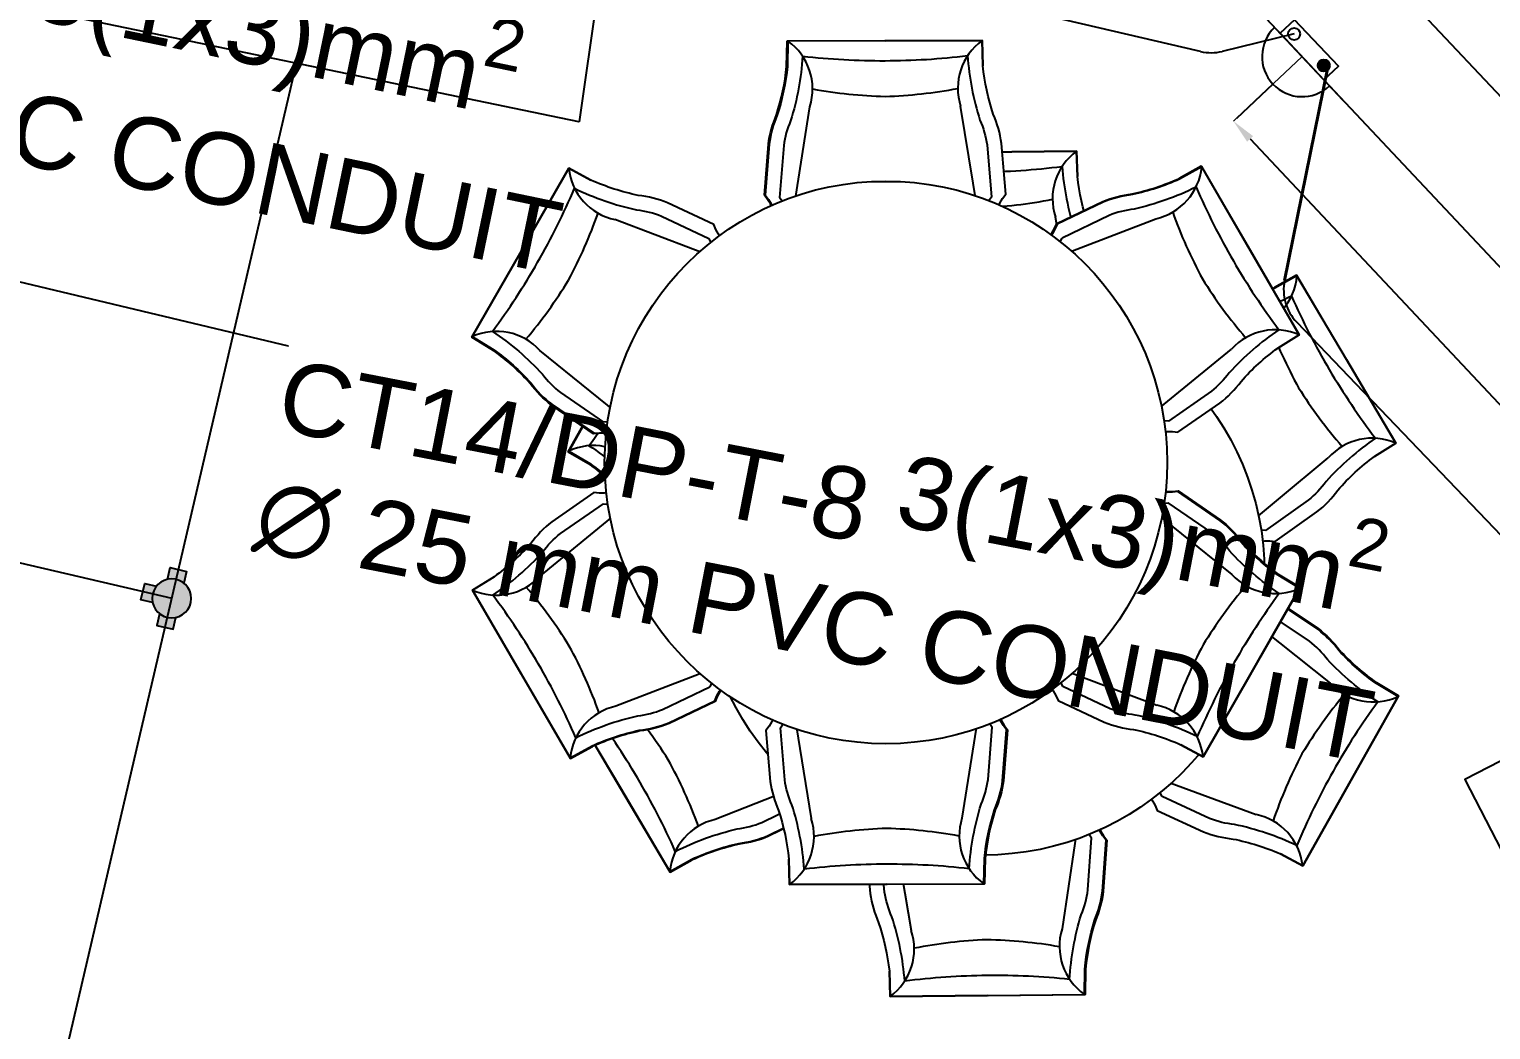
# Model space of a CAD drawing. Extents: x -678889171 to 586587, y -792238163 to 335485.
# Drawn here: x 79168 to 82286, y 22883 to 25017 of the extents above; entities that cross this region are included whole.
import ezdxf
from ezdxf import colors
from ezdxf.entities.mleader import LeaderData, LeaderLine
from ezdxf.math import Vec2, Vec3

# ---------------------------------------------------------------- set-up
doc = ezdxf.new("R2010")
doc.units = 0
doc.header["$MEASUREMENT"] = 0
doc.set_wipeout_variables(frame=1)
doc.layers.get('0').update_dxf_attribs({"color": 8})
doc.layers.get('Defpoints').update_dxf_attribs({"color": 252})
for name, color, linetype in [('1', 8, 'Continuous'), ('9TH-FURN$0$A-SITE-PATT', 252, 'Continuous'), ('9TH-FURN$0$XR-A-TYP-7-8-9-10$0$TYPICAL TYPES$0$I-FURN', 252, 'Continuous'), ('9TH-FURN$0$XR-A-TYP-7-8-9-10$0$TYPICAL TYPES$0$I-FURN-CHAR', 252, 'Continuous'), ('9TH-FURN$0$XR-A-TYP-7-8-9-10$0$TYPICAL TYPES$0$I-WIPEOUT', 252, 'Continuous'), ('E-POW-BLOCK', 4, 'Continuous'), ('E-TEXT', 3, 'Continuous'), ('loop line emped', 1, 'Continuous'), ('powr wire', 4, 'Continuous'), ('UPS.WIRE', 5, 'Continuous'), ('XR-A-7TH8TH$0$XR-A-TYP-7-8-9-10$0$A-WALL', 252, 'Continuous'), ('XR-A-9TH-FLOOR$0$A-WALL', 252, 'Continuous'), ('XR-A-TYP.furn$0$2ND-FURN$0$XREF1$0$I-FURN', 252, 'Continuous'), ('XR-A-TYP.furn$0$2ND-FURN$0$XREF1$0$I-FURN-CHAR', 252, 'Continuous'), ('XR-A-TYP.furn$0$2ND-FURN$0$XREF1$0$I-WIPEOUT', 252, 'Continuous')]:
    doc.layers.add(name, color=color, linetype=linetype)
doc.styles.get("Standard").update_dxf_attribs({"font": 'arial.ttf'})
doc.styles.add('Work$0$E-M.MODUL', font='romans.shx', dxfattribs={"width": 0.8})
doc.dimstyles.new('Work$0$S-DIM', dxfattribs={"dimscale": 500, "dimtxt": 0.2065, "dimasz": 0.104, "dimexe": 0, "dimexo": 0, "dimgap": 0, "dimtad": 0, "dimdec": 0, "dimzin": 0, "dimdsep": 46, "dimtxsty": 'Work$0$E-M.MODUL', "dimcen": 0.25, "dimclrd": 5, "dimclre": 5, "dimclrt": 1, "dimadec": 0, "dimazin": 0, "dimtfac": 1, "dimtdec": 0, "dimtofl": 0, "dimtmove": 0, "dimatfit": 3, "dimfxl": 1, "dimtolj": 1, "dimtzin": 0, "dimlwe": 13, "dimarcsym": 0})

# ---------------------------------------------------------------- blocks, each defined once
blk = doc.blocks.new('SO1')
at = {"layer": 'E-POW-BLOCK'}
h = blk.add_hatch(color=3, dxfattribs=at)
h.dxf.hatch_style = 1
edge = h.paths.add_edge_path()
edge.add_arc((-0.1064295025979398, -0.04814632734824666), 0.03025259035537483, 0, 360)
at = {"layer": 'E-POW-BLOCK', "color": 3}
for p, q in [((1.42e-14, 0.2000001000000597), (0, 0.4500002250000599)), ((-0.3000001499999971, 7.11e-14), (0.3000001499999971, 1.42e-14))]:
    blk.add_line(p, q, dxfattribs=at)
blk.add_lwpolyline([(0.1593095883453804, 4.265338082731773e-14), (-0.1593095883453804, 4.265338082731773e-14), (-0.1593095883453804, -0.09876317676643645), (0.1593095883453804, -0.09876317676643645)], close=True, dxfattribs=at)
for centre in [(-0.1064295025979398, -0.04814632734824666), (0.1096454942411166, -0.04814632734824666)]:
    blk.add_circle(centre, 0.03025259035537483, dxfattribs=at)
blk.add_arc((0, 1.42e-14), 0.2000001000000001, 0, 179.9999999999979, dxfattribs=at)
blk = doc.blocks.new('*D3000')
at = {"layer": 'Defpoints', "color": 0, "transparency": 16777216}
for p in [(81883.61466770478, 24958.37122408592), (83424.4714491927, 23318.77969600867), (83277.96734185974, 23181.09793598851)]:
    blk.add_point(p, dxfattribs=at)
at = {"layer": 'loop line emped', "color": 5, "lineweight": 13, "transparency": 16777216}
for p, q in [((81883.61466770478, 24958.37122408592), (81737.11056037182, 24820.68946406575)), ((83424.4714491927, 23318.77969600867), (83277.96734185974, 23181.09793598851))]:
    blk.add_line(p, q, dxfattribs=at)
at = {"layer": 'loop line emped', "color": 5, "lineweight": -2, "transparency": 16777216}
for p, q in [((81772.72147265509, 24782.79668208352), (82407.87405173836, 24106.94490908766)), ((83242.35642957647, 23218.99071797074), (82607.2038504932, 23894.84249096661))]:
    blk.add_line(p, q, dxfattribs=at)
at = {"layer": 'loop line emped', "color": 5, "transparency": 16777216}
for points in [[(81779.0369363188, 24788.73183413074), (81766.40600899138, 24776.8615300363), (81737.11056037182, 24820.68946406575)], [(83248.67189324017, 23224.92587001796), (83236.04096591276, 23213.05556592352), (83277.96734185974, 23181.09793598851)]]:
    blk.add_solid(points, dxfattribs=at)
at = {"layer": 'loop line emped', "color": 1, "transparency": 16777216, "insert": (82507.53895111577, 24000.89370002712), "char_height": 103.25, "attachment_point": 5, "rotation": 313.221864518269, "style": 'Work$0$E-M.MODUL'}
blk.add_mtext('\\A1;2250', dxfattribs=at)
blk = doc.blocks.new('*U2935')
h = blk.add_hatch(color=256)
h.dxf.hatch_style = 1
h.set_gradient(color1=(255, 255, 255), tint=1, name='INVCYLINDER')
h.paths.add_polyline_path([(-30.63841070507408, 46.07581739886768), (-2.089476490444362, 55.29310307355227), (4.558594915166536, 34.70186180018892, 0.2251482265544138), (-23.9903392994632, 25.48457612550433)])
h = blk.add_hatch(color=256)
h.dxf.hatch_style = 1
h.set_gradient(color1=(255, 255, 255), tint=1, name='INVCYLINDER')
h.paths.add_polyline_path([(33.30708991706802, 10.7534999537987, 1), (-33.30708991706802, -10.7534999537987, 1)])
h = blk.add_hatch(color=256)
h.dxf.hatch_style = 1
h.set_gradient(color1=(255, 255, 255), rotation=90.00000000000003, tint=1, name='INVCYLINDER')
h.paths.add_polyline_path([(-46.07581739886768, -30.63841070507408), (-25.48457612550606, -23.99033929946376, -0.111182522377726), (-33.30708991706802, -10.7534999537987, -0.111182522377726), (-34.70186180019066, 4.558594915165977), (-55.29310307355227, -2.089476490444362)])
h = blk.add_hatch(color=256)
h.dxf.hatch_style = 1
h.set_gradient(color1=(255, 255, 255), tint=1, name='INVCYLINDER')
h.paths.add_polyline_path([(2.089476490444362, -55.29310307355227), (30.63841070507408, -46.07581739886768), (23.9903392994632, -25.48457612550433, -0.2251482265544138), (-4.558594915166536, -34.70186180018892)])
h = blk.add_hatch(color=256)
h.dxf.hatch_style = 1
h.set_gradient(color1=(255, 255, 255), tint=1, name='INVCYLINDER')
h.paths.add_polyline_path([(2.089476490444362, -55.29310307355227), (30.63841070507408, -46.07581739886768), (23.9903392994632, -25.48457612550433, -0.2251482265544138), (-4.558594915166536, -34.70186180018892)])
for points in [[(-23.9903392994632, 25.48457612550433), (-30.63841070507408, 46.07581739886768), (-2.089476490444362, 55.29310307355227), (4.558594915166536, 34.70186180018892)], [(-34.70186180018719, 4.558594915167093), (-55.29310307355227, -2.089476490444362), (-46.07581739886768, -30.63841070507408), (-25.48457612550259, -23.99033929946263)], [(-4.558594915166536, -34.70186180018892), (2.089476490444362, -55.29310307355227), (30.63841070507408, -46.07581739886768), (23.9903392994632, -25.48457612550433)]]:
    blk.add_lwpolyline(points)
blk.add_circle((0, 0), 35.00000000000001)
blk = doc.blocks.new('9TH-FURN$0$XR-A-TYP-7-8-9-10$0$TYPICAL TYPES$0$A$C34E7157F')
blk.add_wipeout([(-205.79693687177982, 13.50405373497233), (-224.55581129353357, 21.550164534654982), (-231.687412327373, 39.394529179237), (-231.19179121615176, 48.9758313614156), (-230.2808380475428, 65.27204484918047), (-232.31429900197602, 99.03655853512373), (-235.20910897995591, 110.2589613737481), (-252.4620159829868, 144.67392966808347), (-256.6554553239548, 150.11074604225922), (-253.1225102264984, 193.36303547343465), (-249.03050638284472, 243.4596346891825), (-247.8006159807446, 258.5166407204342), (-240.54653864932123, 292.88172329505096), (-230.370184306377, 320.8762362791326), (-224.44956378395213, 340.45523851121106), (-216.67927809445885, 372.0394217457954), (-213.304572969399, 389.4462669138044), (-208.4183273230528, 424.35451662626144), (-208.05766877775216, 439.3579121918506), (-207.12380355789603, 478.2067055480129), (1.1112847039956004e-12, 478.2067055480129), (207.12380355791063, 478.2067055480129), (208.31400807380365, 428.6941974188587), (215.2614814396309, 378.96071459148357), (227.43799568748227, 330.2158257827871), (241.28138066312607, 290.3102476186723), (243.29931091868085, 282.5772316762685), (247.80061598075923, 258.5166407204342), (249.89890226825534, 232.82824667158798), (253.9909061119091, 182.73164745584103), (256.6554553239548, 150.11074604225922), (246.59201730705334, 135.77186785087707), (235.20910897851158, 110.25896137292699), (230.63188546124317, 88.50693015979033), (230.28083804475622, 65.2720448485399), (231.6652216716881, 38.322819877164875), (224.55581129354817, 21.550164534656346), (205.7969368843557, 13.50405373601592), (195.21696568748973, 12.14600473689228), (145.25021983291927, 6.712441152251188), (95.13553412717563, 2.87609117623623), (44.923951240994434, 0.6408621973867525), (-5.33338746344809, 0.009030834948305255), (-55.58529402088875, 0.9812406203204205), (-105.78058599877492, 3.5565013409670883), (-155.86813862747462, 7.732190049480096)]).dxf.layer = '9TH-FURN$0$XR-A-TYP-7-8-9-10$0$TYPICAL TYPES$0$I-WIPEOUT'
for p, q in [((-204.4402448457258, 65.75077354536734), (-160.810069896339, 338.0922883567159)), ((204.4402448457258, 65.75077354536734), (160.810069896339, 338.0922883567159))]:
    blk.add_line(p, q)
for points in [[(-205.7969368717895, 13.50405373497233, 0.03277392954578988), (0, 0, 0.03277392954420455), (205.7969368843478, 13.50405373601552, 0.4289228992613923), (231.6551097877236, 40.68743782460706), (230.2808380448405, 65.272044847075, -0.1946997676659734), (256.6554553239548, 150.1107460422591), (247.8006159807555, 258.5166407204342, 0.07042959467157074), (230.37018430639, 320.8762362791326, -0.05247434942192868), (208.4183273230592, 424.3545166262611), (207.1238035579008, 478.2067055480129), (0, 478.2067055480129), (-207.1238035579008, 478.2067055480129), (-208.4183273230592, 424.3545166262611, -0.05247434942192868), (-230.37018430639, 320.8762362791326, 0.07042959467157074), (-247.8006159807555, 258.5166407204342), (-256.6554553239548, 150.1107460422591, -0.1946997676682859), (-230.2808380475471, 65.27204484918047), (-231.6551097877236, 40.68743782460706, 0.4289228992613923), (-205.7969368843478, 13.50405373601552)], [(-175.974576163193, 446.1108341003419, -0.05986536629552523), (-201.9161485730583, 308.4013043813898, 0.06899708767580696), (-216.8488621047727, 255.5592010332775), (-225.8565488925669, 144.4189896864514)], [(175.974576163193, 446.1108341003419, 0.05986536629552523), (201.9161485730583, 308.4013043813898, -0.06899708767580696), (216.8488621047727, 255.5592010332775), (225.8565488925669, 144.4189896864514)]]:
    blk.add_lwpolyline(points, format="xyb")
for points in [[(0, 478.2067055480129), (-207.1238035579008, 478.2067055480129), (-208.4183273230592, 424.3545166262611)], [(0, 478.2067055480129), (207.1238035579008, 478.2067055480129), (208.4183273230592, 424.3545166262611)], [(-216.8488621047727, 255.5592010332775), (-225.8565488925669, 144.4189896864514)], [(-216.8488621047727, 255.5592010332775), (-225.8565488925669, 144.4189896864514)], [(216.8488621047727, 255.5592010332775), (225.8565488925669, 144.4189896864514)], [(216.8488621047727, 255.5592010332775), (225.8565488925669, 144.4189896864514)]]:
    blk.add_lwpolyline(points)
for centre, radius, start, end in [((-280.6214150413143, 376.2011089450907), 125.7260539112138, 342.3555086732503, 54.22629644407665), ((280.6214150413143, 376.2011089450907), 125.7260539112138, 125.7737035567673, 197.644491326725), ((0, 1956.483570358241), 1520.589640201126, 263.3543916667844, 270), ((0, 1956.483570358241), 1520.589640201126, 270, 276.6456083332186), ((28.88103989844967, 1366.37172453383), 1007.080738347423, 259.4855044904816, 268.3566475503503), ((-28.88103989844967, 1366.37172453383), 1007.080738347423, 271.6433524496497, 280.5144955095279), ((-312.3775739138073, 78.61561971974152), 108.7012937811773, 353.2030885428325, 37.25472170167297), ((312.3775739138073, 78.61561971974152), 108.7012937811773, 142.7452782975942, 186.7969114571157), ((-218.3225418786024, 117.4378174852013), 53.5188628613991, 257.0887929861166, 285.0339134322036), ((218.3225418786024, 117.4378174852013), 53.5188628613991, 254.9660865677897, 282.9112070138834)]:
    blk.add_arc(centre, radius, start, end)
blk = doc.blocks.new('XR-A-7TH8TH')
at = {"layer": 'XR-A-7TH8TH$0$XR-A-TYP-7-8-9-10$0$A-WALL'}
for p, q in [((83926.45101616581, 12607.45542853379), (86876.3416326645, 9468.5422461595)), ((83796.2930204753, 12380.89702469741), (86601.5599781617, 9395.874670203244))]:
    blk.add_line(p, q, dxfattribs=at)
blk = doc.blocks.new('XR-A-TYP.furn$0$2ND-FURN$0$XREF1$0$A$C34E7157F')
blk.add_wipeout([(-205.79693687177982, 13.50405373497233), (-224.55581129353357, 21.550164534654982), (-231.687412327373, 39.394529179237), (-231.19179121615176, 48.9758313614156), (-230.2808380475428, 65.27204484918047), (-232.31429900197602, 99.03655853512373), (-235.20910897995591, 110.2589613737481), (-252.4620159829868, 144.67392966808347), (-256.6554553239548, 150.11074604225922), (-253.1225102264984, 193.36303547343465), (-249.03050638284472, 243.4596346891825), (-247.8006159807446, 258.5166407204342), (-240.54653864932123, 292.88172329505096), (-230.370184306377, 320.8762362791326), (-224.44956378395213, 340.45523851121106), (-216.67927809445885, 372.0394217457954), (-213.304572969399, 389.4462669138044), (-208.4183273230528, 424.35451662626144), (-208.05766877775216, 439.3579121918506), (-207.12380355789603, 478.2067055480129), (1.1112847039956004e-12, 478.2067055480129), (207.12380355791063, 478.2067055480129), (208.31400807380365, 428.6941974188587), (215.2614814396309, 378.96071459148357), (227.43799568748227, 330.2158257827871), (241.28138066312607, 290.3102476186723), (243.29931091868085, 282.5772316762685), (247.80061598075923, 258.5166407204342), (249.89890226825534, 232.82824667158798), (253.9909061119091, 182.73164745584103), (256.6554553239548, 150.11074604225922), (246.59201730705334, 135.77186785087707), (235.20910897851158, 110.25896137292699), (230.63188546124317, 88.50693015979033), (230.28083804475622, 65.2720448485399), (231.6652216716881, 38.322819877164875), (224.55581129354817, 21.550164534656346), (205.7969368843557, 13.50405373601592), (195.21696568748973, 12.14600473689228), (145.25021983291927, 6.712441152251188), (95.13553412717563, 2.87609117623623), (44.923951240994434, 0.6408621973867525), (-5.33338746344809, 0.009030834948305255), (-55.58529402088875, 0.9812406203204205), (-105.78058599877492, 3.5565013409670883), (-155.86813862747462, 7.732190049480096)]).dxf.layer = 'XR-A-TYP.furn$0$2ND-FURN$0$XREF1$0$I-WIPEOUT'
for p, q in [((-204.4402448457258, 65.75077354536734), (-160.810069896339, 338.0922883567159)), ((204.4402448457258, 65.75077354536734), (160.810069896339, 338.0922883567159))]:
    blk.add_line(p, q)
for points in [[(-205.7969368717895, 13.50405373497233, 0.03277392954578988), (0, 0, 0.03277392954420455), (205.7969368843478, 13.50405373601552, 0.4289228992613923), (231.6551097877236, 40.68743782460706), (230.2808380448405, 65.272044847075, -0.1946997676659734), (256.6554553239548, 150.1107460422591), (247.8006159807555, 258.5166407204342, 0.07042959467157074), (230.37018430639, 320.8762362791326, -0.05247434942192868), (208.4183273230592, 424.3545166262611), (207.1238035579008, 478.2067055480129), (0, 478.2067055480129), (-207.1238035579008, 478.2067055480129), (-208.4183273230592, 424.3545166262611, -0.05247434942192868), (-230.37018430639, 320.8762362791326, 0.07042959467157074), (-247.8006159807555, 258.5166407204342), (-256.6554553239548, 150.1107460422591, -0.1946997676682859), (-230.2808380475471, 65.27204484918047), (-231.6551097877236, 40.68743782460706, 0.4289228992613923), (-205.7969368843478, 13.50405373601552)], [(-175.974576163193, 446.1108341003419, -0.05986536629552523), (-201.9161485730583, 308.4013043813898, 0.06899708767580696), (-216.8488621047727, 255.5592010332775), (-225.8565488925669, 144.4189896864514)], [(175.974576163193, 446.1108341003419, 0.05986536629552523), (201.9161485730583, 308.4013043813898, -0.06899708767580696), (216.8488621047727, 255.5592010332775), (225.8565488925669, 144.4189896864514)]]:
    blk.add_lwpolyline(points, format="xyb")
for points in [[(0, 478.2067055480129), (-207.1238035579008, 478.2067055480129), (-208.4183273230592, 424.3545166262611)], [(0, 478.2067055480129), (207.1238035579008, 478.2067055480129), (208.4183273230592, 424.3545166262611)], [(-216.8488621047727, 255.5592010332775), (-225.8565488925669, 144.4189896864514)], [(-216.8488621047727, 255.5592010332775), (-225.8565488925669, 144.4189896864514)], [(216.8488621047727, 255.5592010332775), (225.8565488925669, 144.4189896864514)], [(216.8488621047727, 255.5592010332775), (225.8565488925669, 144.4189896864514)]]:
    blk.add_lwpolyline(points)
for centre, radius, start, end in [((-280.6214150413143, 376.2011089450907), 125.7260539112138, 342.3555086732503, 54.22629644407665), ((280.6214150413143, 376.2011089450907), 125.7260539112138, 125.7737035567673, 197.644491326725), ((0, 1956.483570358241), 1520.589640201126, 263.3543916667844, 270), ((0, 1956.483570358241), 1520.589640201126, 270, 276.6456083332186), ((28.88103989844967, 1366.37172453383), 1007.080738347423, 259.4855044904816, 268.3566475503503), ((-28.88103989844967, 1366.37172453383), 1007.080738347423, 271.6433524496497, 280.5144955095279), ((-312.3775739138073, 78.61561971974152), 108.7012937811773, 353.2030885428325, 37.25472170167297), ((312.3775739138073, 78.61561971974152), 108.7012937811773, 142.7452782975942, 186.7969114571157), ((-218.3225418786024, 117.4378174852013), 53.5188628613991, 257.0887929861166, 285.0339134322036), ((218.3225418786024, 117.4378174852013), 53.5188628613991, 254.9660865677897, 282.9112070138834)]:
    blk.add_arc(centre, radius, start, end)
blk = doc.blocks.new('XR-A-TYP.furn')
at = {"layer": 'XR-A-TYP.furn$0$2ND-FURN$0$XREF1$0$I-FURN'}
blk.add_lwpolyline([(85769.82997875105, 8463.789025514634), (86125.61169558551, 8646.59868066298), (85387.12348222498, 10077.43852640774), (85031.34176558809, 9894.628871580418)], close=True, dxfattribs=at)
at = {"layer": 'XR-A-TYP.furn$0$2ND-FURN$0$XREF1$0$I-FURN-CHAR', "xscale": -1, "rotation": 0.1697202433633383}
blk.add_blockref('XR-A-TYP.furn$0$2ND-FURN$0$XREF1$0$A$C34E7157F', (83794.04993740786, 10991.62634372717, -2.611381638706334e-07), dxfattribs=at)
at = {"layer": 'XR-A-TYP.furn$0$2ND-FURN$0$XREF1$0$I-FURN-CHAR', "rotation": 0.169720243363514}
blk.add_blockref('XR-A-TYP.furn$0$2ND-FURN$0$XREF1$0$A$C34E7157F', (83795.75715440251, 10991.63140078753, -2.611381669237467e-07), dxfattribs=at)
at = {"layer": 'XR-A-TYP.furn$0$2ND-FURN$0$XREF1$0$I-FURN-CHAR', "xscale": -0.9999999999999999, "rotation": 60.16972024336354}
blk.add_blockref('XR-A-TYP.furn$0$2ND-FURN$0$XREF1$0$A$C34E7157F', (83430.5139505826, 10779.31310987, -2.611375565751695e-07), dxfattribs=at)
at = {"layer": 'XR-A-TYP.furn$0$2ND-FURN$0$XREF1$0$I-FURN-CHAR', "rotation": 60.16972024336356}
blk.add_blockref('XR-A-TYP.furn$0$2ND-FURN$0$XREF1$0$A$C34E7157F', (83431.36317947244, 10780.79413172592, -2.611375577964148e-07), dxfattribs=at)
at = {"layer": 'XR-A-TYP.furn$0$2ND-FURN$0$XREF1$0$I-FURN-CHAR', "xscale": -1, "rotation": 120.1697202433633}
blk.add_blockref('XR-A-TYP.furn$0$2ND-FURN$0$XREF1$0$A$C34E7157F', (83432.614611303, 10358.32509313361, -2.611376460175119e-07), dxfattribs=at)
at = {"layer": 'XR-A-TYP.furn$0$2ND-FURN$0$XREF1$0$I-FURN-CHAR', "rotation": 120.1697202433635}
blk.add_blockref('XR-A-TYP.furn$0$2ND-FURN$0$XREF1$0$A$C34E7157F', (83431.75662308215, 10359.80105795637, -2.61137644178705e-07), dxfattribs=at)
at = {"layer": 'XR-A-TYP.furn$0$2ND-FURN$0$XREF1$0$I-FURN-CHAR', "xscale": -1, "rotation": 180.1697202433633}
blk.add_blockref('XR-A-TYP.furn$0$2ND-FURN$0$XREF1$0$A$C34E7157F', (83798.25125875982, 10149.65031039766, -2.611383427518488e-07), dxfattribs=at)
at = {"layer": 'XR-A-TYP.furn$0$2ND-FURN$0$XREF1$0$I-FURN-CHAR', "rotation": 180.1697202433633}
blk.add_blockref('XR-A-TYP.furn$0$2ND-FURN$0$XREF1$0$A$C34E7157F', (83796.54404173799, 10149.64525322124, -2.61138339695266e-07), dxfattribs=at)
at = {"layer": 'XR-A-TYP.furn$0$2ND-FURN$0$XREF1$0$I-FURN-CHAR', "xscale": -0.9999999999999997, "rotation": 240.1697202433635}
blk.add_blockref('XR-A-TYP.furn$0$2ND-FURN$0$XREF1$0$A$C34E7157F', (84161.78724546904, 10361.96354428203, -2.611389500438432e-07), dxfattribs=at)
at = {"layer": 'XR-A-TYP.furn$0$2ND-FURN$0$XREF1$0$I-FURN-CHAR', "rotation": 240.1697202433634}
blk.add_blockref('XR-A-TYP.furn$0$2ND-FURN$0$XREF1$0$A$C34E7157F', (84160.93801655198, 10360.48252231002, -2.611389488260674e-07), dxfattribs=at)
at = {"layer": 'XR-A-TYP.furn$0$2ND-FURN$0$XREF1$0$I-FURN-CHAR', "xscale": -1, "rotation": 300.1697202433634}
blk.add_blockref('XR-A-TYP.furn$0$2ND-FURN$0$XREF1$0$A$C34E7157F', (84159.68658486468, 10782.95156099123, -2.611388606049703e-07), dxfattribs=at)
at = {"layer": 'XR-A-TYP.furn$0$2ND-FURN$0$XREF1$0$I-FURN-CHAR', "rotation": 300.1697202433634}
blk.add_blockref('XR-A-TYP.furn$0$2ND-FURN$0$XREF1$0$A$C34E7157F', (84160.54457282621, 10781.47559610676, -2.611388624403077e-07), dxfattribs=at)
blk.add_wipeout([(84396.14796567363, 10572.41563071061), (84391.63956243053, 10497.202005922454), (84377.7399424908, 10423.146515787641), (84354.66831116413, 10351.417059624207), (84322.78852185886, 10283.144853804946), (84282.6033378964, 10219.406591799469), (84234.7465036333, 10161.207464074992), (84179.97274993417, 10109.465305642203), (84119.14589161512, 10064.99612124886), (84053.22520456802, 10028.501216497445), (83983.25029740673, 10000.556137836884), (83910.32471621817, 9981.60159585124), (83835.5985409813, 9971.936514990522), (83760.25024811886, 9971.71331935354), (83685.46812522018, 9980.935528868817), (83612.43153103605, 9999.45770378322), (83542.29229628672, 10026.987738333739), (83476.1565586033, 10063.091467429866), (83415.06731807666, 10107.199513696429), (83359.98798852283, 10158.61626689494), (83311.78720387167, 10216.530854112576), (83271.2251192909, 10280.029927712416), (83238.94142308497, 10348.112069371287), (83215.44524842837, 10419.703583044924), (83201.10714403138, 10493.675427796), (83196.15323036553, 10568.861023444151), (83200.66163360863, 10644.074648232307), (83214.56125354835, 10718.13013836712), (83237.63288487503, 10789.859594530555), (83269.5126741803, 10858.131800349815), (83309.69785814275, 10921.870062355292), (83357.55469240586, 10980.06919007977), (83412.32844610499, 11031.811348512558), (83473.15530442403, 11076.280532905901), (83539.07599147114, 11112.775437657318), (83609.05089863241, 11140.720516317877), (83681.976479821, 11159.675058303521), (83756.70265505786, 11169.34013916424), (83832.0509479203, 11169.563334801223), (83906.83307081898, 11160.341125285944), (83979.86966500309, 11141.81895037154), (84050.00889975244, 11114.288915821024), (84116.14463743585, 11078.185186724895), (84177.2338779625, 11034.077140458332), (84232.31320751633, 10982.660387259823), (84280.51399216749, 10924.745800042185), (84321.07607674826, 10861.246726442345), (84353.3597729542, 10793.164584783475), (84376.85594761079, 10721.573071109837), (84391.19405200778, 10647.60122635876)]).translate(0, 0, -2.611373050923071e-07).dxf.layer = 'XR-A-TYP.furn$0$2ND-FURN$0$XREF1$0$I-WIPEOUT'
at = {"layer": 'XR-A-TYP.furn$0$2ND-FURN$0$XREF1$0$I-FURN'}
blk.add_circle((83796.15059801223, 10570.63832701798, -2.611382533095064e-07), 599.9999999999999, dxfattribs=at)

msp = doc.modelspace()

# ---------------------------------------------------------------- block references
at = {"layer": '9TH-FURN$0$XR-A-TYP-7-8-9-10$0$TYPICAL TYPES$0$I-FURN-CHAR', "xscale": -1, "rotation": 0.5939212936306327}
msp.add_blockref('9TH-FURN$0$XR-A-TYP-7-8-9-10$0$TYPICAL TYPES$0$A$C34E7157F', (81198.43614133992, 24276.30511128212, -8.02053527814678e-06), dxfattribs=at)

# ---------------------------------------------------------------- next in the draw order: block references
at = {"layer": '9TH-FURN$0$XR-A-TYP-7-8-9-10$0$TYPICAL TYPES$0$I-FURN-CHAR', "rotation": 0.593921293630729}
msp.add_blockref('9TH-FURN$0$XR-A-TYP-7-8-9-10$0$TYPICAL TYPES$0$A$C34E7157F', (81200.14327414194, 24276.32280785328, -8.020535281200625e-06), dxfattribs=at)

# ---------------------------------------------------------------- next in the draw order: block references
at = {"layer": '9TH-FURN$0$XR-A-TYP-7-8-9-10$0$TYPICAL TYPES$0$I-FURN-CHAR', "xscale": -1, "rotation": 60.59392129363066}
msp.add_blockref('9TH-FURN$0$XR-A-TYP-7-8-9-10$0$TYPICAL TYPES$0$A$C34E7157F', (80836.48200828017, 24061.30620772088, -8.020534670852197e-06), dxfattribs=at)

# ---------------------------------------------------------------- next in the draw order: block references
at = {"layer": '9TH-FURN$0$XR-A-TYP-7-8-9-10$0$TYPICAL TYPES$0$I-FURN-CHAR', "rotation": 60.59392129363072}
msp.add_blockref('9TH-FURN$0$XR-A-TYP-7-8-9-10$0$TYPICAL TYPES$0$A$C34E7157F', (80837.32024900106, 24062.79347638051, -8.020534672070366e-06), dxfattribs=at)

# ---------------------------------------------------------------- next in the draw order: block references
at = {"layer": '9TH-FURN$0$XR-A-TYP-7-8-9-10$0$TYPICAL TYPES$0$I-FURN-CHAR', "xscale": -1, "rotation": 120.5939212936305}
msp.add_blockref('9TH-FURN$0$XR-A-TYP-7-8-9-10$0$TYPICAL TYPES$0$A$C34E7157F', (80841.69945402027, 23640.34528170568, -8.020534760291625e-06), dxfattribs=at)

# ---------------------------------------------------------------- next in the draw order: block references
at = {"layer": '9TH-FURN$0$XR-A-TYP-7-8-9-10$0$TYPICAL TYPES$0$I-FURN-CHAR', "rotation": 120.5939212936306}
msp.add_blockref('9TH-FURN$0$XR-A-TYP-7-8-9-10$0$TYPICAL TYPES$0$A$C34E7157F', (80840.83056193902, 23641.8148537942, -8.020534758455963e-06), dxfattribs=at)

# ---------------------------------------------------------------- next in the draw order: block references
at = {"layer": '9TH-FURN$0$XR-A-TYP-7-8-9-10$0$TYPICAL TYPES$0$I-FURN-CHAR', "xscale": -1, "rotation": 180.5939212936306}
msp.add_blockref('9TH-FURN$0$XR-A-TYP-7-8-9-10$0$TYPICAL TYPES$0$A$C34E7157F', (81208.87103282002, 23434.38325925177, -8.02053545702565e-06), dxfattribs=at)

# ---------------------------------------------------------------- next in the draw order: block references
at = {"layer": '9TH-FURN$0$XR-A-TYP-7-8-9-10$0$TYPICAL TYPES$0$I-FURN-CHAR', "rotation": 180.5939212936306}
msp.add_blockref('9TH-FURN$0$XR-A-TYP-7-8-9-10$0$TYPICAL TYPES$0$A$C34E7157F', (81207.16390001803, 23434.36556268062, -8.020535453971805e-06), dxfattribs=at)

# ---------------------------------------------------------------- next in the draw order: block references
at = {"layer": '9TH-FURN$0$XR-A-TYP-7-8-9-10$0$TYPICAL TYPES$0$I-FURN-CHAR', "xscale": -1, "rotation": 240.5939212936307}
msp.add_blockref('9TH-FURN$0$XR-A-TYP-7-8-9-10$0$TYPICAL TYPES$0$A$C34E7157F', (81570.82516587968, 23649.38216281309, -8.020536064320234e-06), dxfattribs=at)

# ---------------------------------------------------------------- next in the draw order: block references
at = {"layer": '9TH-FURN$0$XR-A-TYP-7-8-9-10$0$TYPICAL TYPES$0$I-FURN-CHAR', "rotation": 240.5939212936306}
msp.add_blockref('9TH-FURN$0$XR-A-TYP-7-8-9-10$0$TYPICAL TYPES$0$A$C34E7157F', (81569.98692515891, 23647.89489415338, -8.020536063102065e-06), dxfattribs=at)

# ---------------------------------------------------------------- next in the draw order: block references
at = {"layer": '9TH-FURN$0$XR-A-TYP-7-8-9-10$0$TYPICAL TYPES$0$I-FURN-CHAR', "xscale": -1, "rotation": 300.5939212936306}
msp.add_blockref('9TH-FURN$0$XR-A-TYP-7-8-9-10$0$TYPICAL TYPES$0$A$C34E7157F', (81565.60772013976, 24070.34308882823, -8.020535974880805e-06), dxfattribs=at)

# ---------------------------------------------------------------- next in the draw order: block references
at = {"layer": '9TH-FURN$0$XR-A-TYP-7-8-9-10$0$TYPICAL TYPES$0$I-FURN-CHAR', "rotation": 300.5939212936306}
msp.add_blockref('9TH-FURN$0$XR-A-TYP-7-8-9-10$0$TYPICAL TYPES$0$A$C34E7157F', (81566.47661222084, 24068.8735167397, -8.020535976716468e-06), dxfattribs=at)

# ---------------------------------------------------------------- next in the draw order: wipeouts: each hides what was drawn before it
msp.add_wipeout([(81803.62135191524, 23861.563603127564), (81799.66992663918, 23786.31866115893), (81786.31896764538, 23712.162292939323), (81763.77902753263, 23640.263988694445), (81732.4055746212, 23571.757627632192), (81692.69338700513, 23507.723595990243), (81645.26874960604, 23449.171748699664), (81590.87957728578, 23397.0254833694), (81530.38361978238, 23352.107177754388), (81464.73493448422, 23315.125220367063), (81394.96884037505, 23286.662838767377), (81322.18559043521, 23267.16890171576), (81247.53301999488, 23256.950840244634), (81172.18844468519, 23256.169799287363), (81097.34009346743, 23264.838096326417), (81024.16836955253, 23282.81902713931), (80953.8272347373, 23309.829021705827), (80887.42601073756, 23345.442116276663), (80826.01188452193, 23389.09667107621), (80770.55339354786, 23440.10422769731), (80721.9251513473, 23497.660366501612), (80680.89405434887, 23560.8573927978), (80648.10718746301, 23628.698651729108), (80624.08161916645, 23700.11424611579), (80609.19624702338, 23773.97790937276), (80603.68582224462, 23849.124767406436), (80607.63724752069, 23924.369709375074), (80620.98820651449, 23998.526077594677), (80643.52814662724, 24070.42438183956), (80674.90159953867, 24138.930742901808), (80714.61378715474, 24202.964774543758), (80762.03842455383, 24261.51662183434), (80816.42759687408, 24313.662887164603), (80876.92355437748, 24358.581192779617), (80942.57223967565, 24395.56315016694), (81012.33833378482, 24424.025531766627), (81085.12158372466, 24443.519468818242), (81159.77415416497, 24453.73753028937), (81235.11872947466, 24454.51857124664), (81309.96708069244, 24445.850274207583), (81383.13880460734, 24427.869343394694), (81453.47993942257, 24400.859348828177), (81519.88116342231, 24365.24625425734), (81581.29528963794, 24321.591699457793), (81636.75378061201, 24270.584142836695), (81685.38202281257, 24213.02800403239), (81726.413119811, 24149.8309777362), (81759.19998669685, 24081.989718804896), (81783.22555499342, 24010.57412441821), (81798.11092713648, 23936.710461161245)]).translate(0, 0, -8.02053441936886e-06).dxf.layer = '9TH-FURN$0$XR-A-TYP-7-8-9-10$0$TYPICAL TYPES$0$I-WIPEOUT'

# ---------------------------------------------------------------- next in the draw order: linework, layer by layer
at = {"layer": '9TH-FURN$0$XR-A-TYP-7-8-9-10$0$TYPICAL TYPES$0$I-FURN'}
msp.add_circle((81203.65358707996, 23855.34418526693, -8.020535367586208e-06), 599.9999999999999, dxfattribs=at)

# ---------------------------------------------------------------- next in the draw order: block references
at = {"layer": 'XR-A-9TH-FLOOR$0$A-WALL'}
msp.add_blockref('XR-A-7TH8TH', (-2800.434649049275, 13522.11598560929), dxfattribs=at)

# ---------------------------------------------------------------- next in the draw order: block references
at = {"layer": '9TH-FURN$0$A-SITE-PATT'}
msp.add_blockref('XR-A-TYP.furn', (-2800.434649049275, 13522.11598560929), dxfattribs=at)

# ---------------------------------------------------------------- next in the draw order: linework, layer by layer
at = {"color": 240, "true_color": 0xed1f24}
for p, q in [((78405.8384342872, 19225.85607389259, -3.241886541390427e-07), (79811.11033108554, 25257.94729560259, -1.68437571810353e-08)), ((79472.73422874868, 23802.637705058, -8.79178577224574e-08), (77234.67517801924, 24324.02927089611, -1.260062372290683))]:
    msp.add_line(p, q, dxfattribs=at)
at = {"layer": '1', "color": 4}
msp.add_line((81872.07336078907, 24391.85116343169), (82905.5469703748, 23313.28386989074), dxfattribs=at)
for centre in [(81944.27731041764, 24461.03634723605, -1.407620945121748e-08), (81944.27731041764, 24461.03634723603, -1.407620945121945e-08)]:
    msp.add_arc(centre, 100, 168.5481641482888, 223.7768772454622, dxfattribs=at)
at = {"layer": 'loop line emped', "color": 3}
for p, q in [((81667.11048186405, 24969.31137168594, -1.312280425817824e-09), (77838.67139067061, 25861.20734369902, 1.444236012332518e-05)), ((81866.51185832618, 25006.62750647419), (81713.34828745856, 24969.51567319183))]:
    msp.add_line(p, q, dxfattribs=at)
msp.add_arc((81689.7995098194, 25066.70340426782, -1.459600140905369e-06), 100, 256.8859416600752, 283.6203772585172, dxfattribs=at)
at = {"layer": 'powr wire', "color": 4, "lineweight": 40}
msp.add_line((81937.66715962635, 24932.07243679485), (81846.26811525409, 24480.89075892197, -5.896603096805172e-07), dxfattribs=at)

# ---------------------------------------------------------------- next in the draw order: block references
at = {"layer": 'loop line emped', "color": 3, "xscale": 427.533691695126, "yscale": 427.533691695126, "zscale": 427.533691695126, "rotation": 133.2218645182292}
msp.add_blockref('SO1', (81883.61466776635, 24958.37122414375), dxfattribs=at)
at = {"layer": 'UPS.WIRE', "extrusion": (0.004668490504837893, -0.001087599403200292, 0.9999885110959748), "xscale": -1.190039820978151, "yscale": 1.190039820978152, "zscale": 1.190039820978152, "rotation": 184.779237609645}
msp.add_blockref('*U2935', (79471.23436330253, 23803.14590308881, 345.1268823392597), dxfattribs=at)

# ---------------------------------------------------------------- next in the draw order: dimensions: what is measured, and where the dimension line sits
at = {"layer": 'loop line emped', "color": 3}
dim = msp.add_aligned_dim(p1=(81883.61466770477, 24958.37122408591), p2=(83424.4714491927, 23318.77969600867), distance=-201.04656303373488, dimstyle='Work$0$S-DIM', dxfattribs=at)
dim.commit()
dim.dimension.update_dxf_attribs({"geometry": '*D3000', "text_midpoint": (82507.53895111577, 24000.89370002712)})

# ---------------------------------------------------------------- next in the draw order: leaders
at = {"layer": 'E-TEXT', "color": 30}
ml = msp.add_multileader_mtext('Standard', dxfattribs=at)
ml.set_content('\\C30;CT1{\\fArial|b0|i0|c178|p34;5}/DP-T-8 {\\A1;3(1x3)mm\\H0.7x;\\S2^ ;\\H1.42857x; \\P∅ 25 mm PVC CONDUIT}', color=3)
ml.set_leader_properties(color=30)
ml.build(insert=Vec2(0, 0))
ml.multileader.update_dxf_attribs({"text_right_attachment_type": 6, "dogleg_length": 0.2763936738358556, "arrow_head_size": 153.5520410199195, "scale": 2})
ctx = ml.context
ctx.base_point, ctx.scale, ctx.char_height, ctx.arrow_head_size, ctx.landing_gap_size, ctx.plane_origin, ctx.plane_x_axis, ctx.plane_y_axis = Vec3(83669.94752024028, 25229.53972242085, -1.301467495540688e-05), 2, 153.5520410199195, 153.5520410199195, 3.071040820398391, Vec3(72466.2112091032, 31572.8525335079, 3.451332349495264e-05), Vec3(0.7079538503740199, 0.7062586960460026, 3.477911888746864e-09), Vec3(-0.7062586960460026, 0.7079538503740199, 4.799668914001097e-09)
ctx.right_attachment = 6
notes = []
notes.append((ctx, [(0, (1, 1, 0), (83669.55617230907, 25229.14931154949, -1.301659750109529e-05), (0.7079538503740199, 0.7062586960460026, 3.477911888746864e-09), 0.5527873476717118, [(1, [(81858.86695295261, 26957.53063017823, -1.218614226690966e-06)], 0, [])])]))
ctx.mtext.insert, ctx.mtext.text_direction, ctx.mtext.rotation, ctx.mtext.width, ctx.mtext.defined_height, ctx.mtext.flow_direction, ctx.mtext.extrusion = Vec3(83615.71568066369, 25288.25005150232, -1.262066421171121e-05), Vec3(0.7079538503740199, 0.7062586960460026, 3.477911888746863e-09), 0.7841995079899166, 3748.683909881383, 216.9691545207393, 5, Vec3(9.276067957549787e-10, -5.854249603696769e-09, 1)
ml = msp.add_multileader_mtext('Standard', dxfattribs=at)
ml.set_content('\\C30;CT15/DP-T-8 {\\A1;3(1x3)mm\\H0.7x;\\S2^ ;\\H1.42857x; \\P∅ 25 mm PVC CONDUIT}', color=3)
ml.set_leader_properties(color=30)
ml.build(insert=Vec2(0, 0))
ml.multileader.update_dxf_attribs({"text_right_attachment_type": 6, "dogleg_length": 0.2763936738358556, "arrow_head_size": 153.5520410199195, "scale": 2})
ctx = ml.context
ctx.base_point, ctx.scale, ctx.char_height, ctx.arrow_head_size, ctx.landing_gap_size, ctx.plane_origin, ctx.plane_x_axis, ctx.plane_y_axis = Vec3(76268.85433318329, 24049.3942552843, -1.656475954188111e-05), 2, 153.5520410199195, 153.5520410199195, 3.071040820398391, Vec3(76967.86641838771, 37515.70670520319, 3.856050631544061e-05), Vec3(0.9726251326072547, -0.2323797569082132, 3.477911888746863e-09), Vec3(0.2323797569082132, 0.9726251326072547, 4.799668914001094e-09)
ctx.right_attachment = 6
notes.append((ctx, [(1, (1, 1, 0), (78591.67932640831, 23387.08974314492, -8.673125555643739e-06), (-0.9726251326072548, 0.2323797569082132, -3.477911888746863e-09), 0.5527873476717114, [(1, [(79317.09350124016, 27209.98264778656, 9.346505184678807e-06)], 0, [])])]))
ctx.mtext.insert, ctx.mtext.text_direction, ctx.mtext.rotation, ctx.mtext.width, ctx.mtext.defined_height, ctx.mtext.flow_direction, ctx.mtext.extrusion = Vec3(76290.40052584559, 24126.36020065285, -1.617074879818544e-05), Vec3(0.9726251326072547, -0.2323797569082132, 3.477911888746862e-09), 6.048661600629647, 3054.777563732398, 503.6081972500259, 5, Vec3(-4.49805040746423e-09, -3.860082294695988e-09, 1)
ml = msp.add_multileader_mtext('Standard', dxfattribs=at)
ml.set_content('\\C30;CT1{\\fArial|b0|i0|c178|p34;4}/DP-T-8 {\\A1;3(1x3)mm\\H0.7x;\\S2^ ;\\H1.42857x; \\P∅ 25 mm PVC CONDUIT}', color=3)
ml.set_leader_properties(color=30)
ml.build(insert=Vec2(0, 0))
ml.multileader.update_dxf_attribs({"text_right_attachment_type": 6, "dogleg_length": 0.2763936738358556, "arrow_head_size": 153.5520410199195, "scale": 2})
ctx = ml.context
ctx.base_point, ctx.scale, ctx.char_height, ctx.arrow_head_size, ctx.landing_gap_size, ctx.plane_origin, ctx.plane_x_axis, ctx.plane_y_axis = Vec3(81013.90216901325, 19213.91547105181, 9.250055825567559e-06), 2, 153.5520410199195, 153.5520410199195, 3.071040820398391, Vec3(72736.51329676688, 17328.75466919194, 3.397414773374764e-05), Vec3(0.2047159489315343, 0.9788214240876942, 3.477911888746864e-09), Vec3(-0.9788214240876942, 0.2047159489315343, 4.799668914001103e-09)
ctx.right_attachment = 6
notes.append((ctx, [(0, (1, 1, 0), (81013.78900462681, 19213.37439095295, 9.248133279879143e-06), (0.2047159489315342, 0.9788214240876941, 3.477911888746864e-09), 0.5527873476717116, [(1, [(83241.14207077658, 18704.68442776526, -1.861706451765952e-06)], 0, [])])]))
ctx.mtext.insert, ctx.mtext.text_direction, ctx.mtext.rotation, ctx.mtext.width, ctx.mtext.defined_height, ctx.mtext.flow_direction, ctx.mtext.extrusion = Vec3(80936.35639449209, 19233.27129752934, 9.644066569263226e-06), Vec3(0.2047159489315343, 0.9788214240876942, 3.477911888746863e-09), 1.364622825373287, 3689.840183907986, 503.608197250026, 5, Vec3(3.986034728946845e-09, -4.386823444081633e-09, 1)
ml = msp.add_multileader_mtext('Standard', dxfattribs=at)
ml.set_content('\\C30;CT2/DP-T-8 {\\A1;3(1x3)mm\\H0.7x;\\S2^ ;\\H1.42857x; \\P∅ 25 mm PVC CONDUIT}', color=3)
ml.set_leader_properties(color=30)
ml.build(insert=Vec2(0, 0))
ml.multileader.update_dxf_attribs({"text_right_attachment_type": 6, "dogleg_length": 0.2763936738358556, "arrow_head_size": 153.5520410199195, "scale": 2})
ctx = ml.context
ctx.base_point, ctx.scale, ctx.char_height, ctx.arrow_head_size, ctx.landing_gap_size, ctx.plane_origin, ctx.plane_x_axis, ctx.plane_y_axis = Vec3(77999.4766952707, 25411.08904687813, -1.730699440741814e-05), 2, 153.5520410199195, 153.5520410199195, 3.071040820398391, Vec3(79143.79885497651, 35913.55845233223, 2.964824083665978e-05), Vec3(0.9791758036653332, -0.2030141510248707, 3.477911888746863e-09), Vec3(0.2030141510248706, 0.9791758036653332, 4.799668914001095e-09)
ctx.right_attachment = 6
notes.append((ctx, [(1, (1, 1, 0), (80341.17506856861, 24818.96410698372, -9.415360421180762e-06), (-0.9791758036653332, 0.2030141510248707, -3.477911888746863e-09), 0.5527873476717114, [(1, [(80404.91383887455, 25259.06869848724, -7.378566143325717e-06)], 0, [])])]))
ctx.mtext.insert, ctx.mtext.text_direction, ctx.mtext.rotation, ctx.mtext.width, ctx.mtext.defined_height, ctx.mtext.flow_direction, ctx.mtext.extrusion = Vec3(78018.69769442081, 25488.66835053824, -1.691298366372247e-05), Vec3(0.9791758036653332, -0.2030141510248707, 3.477911888746862e-09), 6.078750110035444, 3497.316897581842, 503.6081972500259, 5, Vec3(-4.379887878517306e-09, -3.993654336761226e-09, 1)
ml = msp.add_multileader_mtext('Standard', dxfattribs=at)
ml.set_content('\\C30;CT14/DP-T-8 {\\A1;3(1x3)mm\\H0.7x;\\S2^ ;\\H1.42857x; \\P∅ 25 mm PVC CONDUIT}', color=3)
ml.set_leader_properties(color=30)
ml.build(insert=Vec2(0, 0))
ml.multileader.update_dxf_attribs({"text_right_attachment_type": 6, "dogleg_length": 0.2763936738358556, "arrow_head_size": 153.5520410199195, "scale": 2})
ctx = ml.context
ctx.base_point, ctx.scale, ctx.char_height, ctx.arrow_head_size, ctx.landing_gap_size, ctx.plane_origin, ctx.plane_x_axis, ctx.plane_y_axis = Vec3(79721.3565897645, 24341.1879636985, 1.828136421921103e-05), 2, 153.5520410199195, 153.5520410199195, 3.071040820398391, Vec3(73463.46833779119, 34904.16069277743, 3.397414773374796e-05), Vec3(0.9817099728005241, -0.1903825866616857, 3.477911888746863e-09), Vec3(0.1903825866616856, 0.9817099728005241, 4.799668914001094e-09)
ctx.right_attachment = 6
notes.append((ctx, [(0, (1, 1, 0), (79720.81391291246, 24341.29320478363, 1.827944167352261e-05), (0.9817099728005241, -0.1903825866616857, 3.477911888746865e-09), 0.5527873476717114, [(1, [(75212.982233949, 25415.74221628532, 3.120460612651113e-06)], 0, [])])]))
ctx.mtext.insert, ctx.mtext.text_direction, ctx.mtext.rotation, ctx.mtext.width, ctx.mtext.defined_height, ctx.mtext.flow_direction, ctx.mtext.extrusion = Vec3(79739.23754189163, 24417.26040530112, 1.866682859881637e-05), Vec3(0.9817099728005241, -0.1903825866616857, 3.477911888746862e-09), 6.091633460812881, 2376.813927149846, 503.6081972500259, 5, Vec3(-4.3280741686715e-09, -4.049748977454414e-09, 1)
for ctx, leaders in notes:
    for number, flags, end, landing, length, lines in leaders:
        leader = LeaderData()
        leader.index, (leader.has_last_leader_line, leader.has_dogleg_vector, leader.attachment_direction) = number, flags
        leader.last_leader_point, leader.dogleg_vector, leader.dogleg_length = Vec3(end), Vec3(landing), length
        for number, points, colour, breaks in lines:
            line = LeaderLine()
            line.index, line.vertices, line.color, line.breaks = number, Vec3.list(points), colors.encode_raw_color(colour), breaks
            leader.lines.append(line)
        ctx.leaders.append(leader)

doc.saveas('drawing.dxf')
